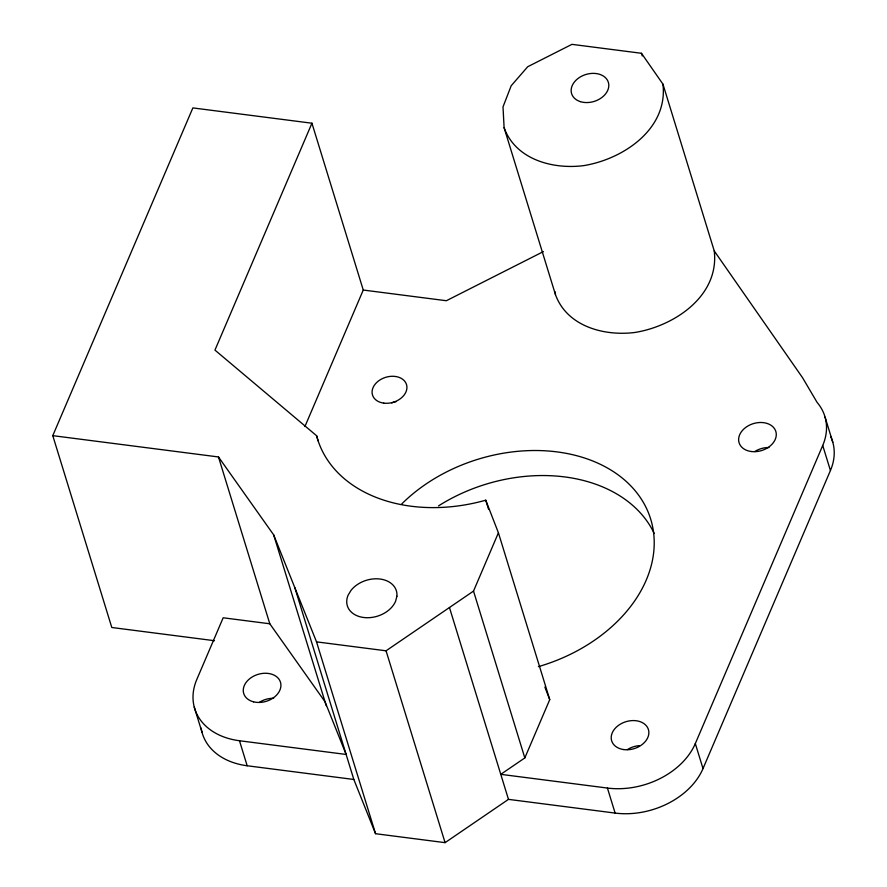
<?xml version="1.0" encoding="UTF-8"?>
<svg xmlns="http://www.w3.org/2000/svg" width="887" height="887" viewBox="0 0 887 887"><rect width="100%" height="100%" fill="white"/><g stroke="black" fill="none" stroke-linecap="round" stroke-linejoin="round"><path stroke-width="1.33" d="M662.944 84.132C668.177 129.047 623.206 159.183 583.779 165.614C553.033 169.594 515.613 159.682 504.104 127.706L503.007 106.895L511.189 85.751L527.71 66.736L571.938 44.35L641.467 53.287L662.944 84.132L714.257 250.954L802.524 377.674L817.115 402.421A70.516 51.657 -17.1 0 1 822.726 445.485L830.432 470.509L703.014 768.586A70.516 51.657 -17.1 0 1 615.123 813.08L508.473 799.364L445.074 842.65L375.545 833.713L353.824 779.473L294.806 587.626M714.257 250.954C719.501 295.881 674.519 326.006 635.103 332.437C604.357 336.417 566.937 326.505 555.428 294.539L504.104 127.706M214.443 640.702L111.795 627.497L52.776 435.65L192.867 107.915L311.936 123.215L363.26 290.038L304.917 426.536M311.936 123.215L214.953 350.099L316.604 435.739A147.43 108.003 -17.1 0 0 485.754 500.19L498.416 532.81L549.74 699.643L524.827 757.919L500.778 774.34L607.429 788.055A70.516 51.657 -17.1 0 0 695.319 743.561L822.726 445.485M52.776 435.65L218.479 456.96L273.695 534.916L316.526 641.866L386.056 650.803L473.514 591.097L498.416 532.81M543.398 251.598L446.349 300.726L363.26 290.038M239.479 740.745L346.13 754.449L325.019 701.739L269.803 623.783L223.169 617.784L196.803 679.464A70.516 51.657 -17.1 0 0 239.479 740.745L247.174 765.758L353.824 779.473M544.873 687.092L549.74 699.643M825.087 417.178L832.782 442.203M641.467 53.287L642.277 55.936M695.319 743.561L703.014 768.586M607.429 788.055L615.123 813.08M485.754 500.19L488.615 509.46M473.514 591.097L524.827 757.919M449.454 607.517L508.473 799.364M386.056 650.803L445.074 842.65M316.604 435.739L318.233 441.039M316.526 641.866L375.545 833.713M273.695 534.916L326.239 705.697M218.479 456.96L269.803 623.783M194.242 707.028L201.948 732.052M555.295 291.934L555.428 294.539M627.364 749.593A19.226 14.092 -17.1 0 1 639.083 745.668M754.77 451.527A19.226 14.092 -17.1 0 1 768.94 447.525M259.47 702.249A19.226 14.092 -17.1 0 1 273.639 698.28M247.174 765.758A70.516 51.657 -17.1 0 1 201.127 728.072M830.875 436.969A70.516 51.657 -17.1 0 1 830.432 470.509M391.699 402.931A17.795 13.039 -17.1 0 1 396.167 401.667M438.533 505.889A147.43 108.003 -17.1 0 1 654.24 533.497M401.744 503.949A147.43 108.003 -17.1 0 1 634.97 490.511A147.43 108.003 -17.1 0 1 538.398 666.636M396.899 596.23L395.58 601.308A25.645 18.782 -17.1 0 1 363.615 617.485A25.645 18.782 -17.1 0 1 348.103 595.199L351.041 590.332A25.645 18.782 -17.1 0 1 380.057 579.023A25.645 18.782 -17.1 0 1 396.899 596.23M623.871 749.593A19.226 14.092 -17.1 0 0 648.53 729.946A19.226 14.092 -17.1 0 0 617.696 725.976A19.226 14.092 -17.1 0 0 623.871 749.593M580.231 101.595A19.226 14.092 -17.1 0 0 608.804 85.684A19.226 14.092 -17.1 0 0 580.863 76.615A19.226 14.092 -17.1 0 0 580.231 101.595M383.794 403.13A17.795 13.039 -17.1 0 0 406.623 384.947A17.795 13.039 -17.1 0 0 378.084 381.277A17.795 13.039 -17.1 0 0 383.794 403.13M751.278 451.516A19.226 14.092 -17.1 0 0 775.948 431.869A19.226 14.092 -17.1 0 0 745.113 427.9A19.226 14.092 -17.1 0 0 751.278 451.516M253.582 701.839A19.226 14.092 -17.1 0 0 280.902 684.509A19.226 14.092 -17.1 0 0 251.775 677.224A19.226 14.092 -17.1 0 0 253.582 701.839"/></g></svg>
